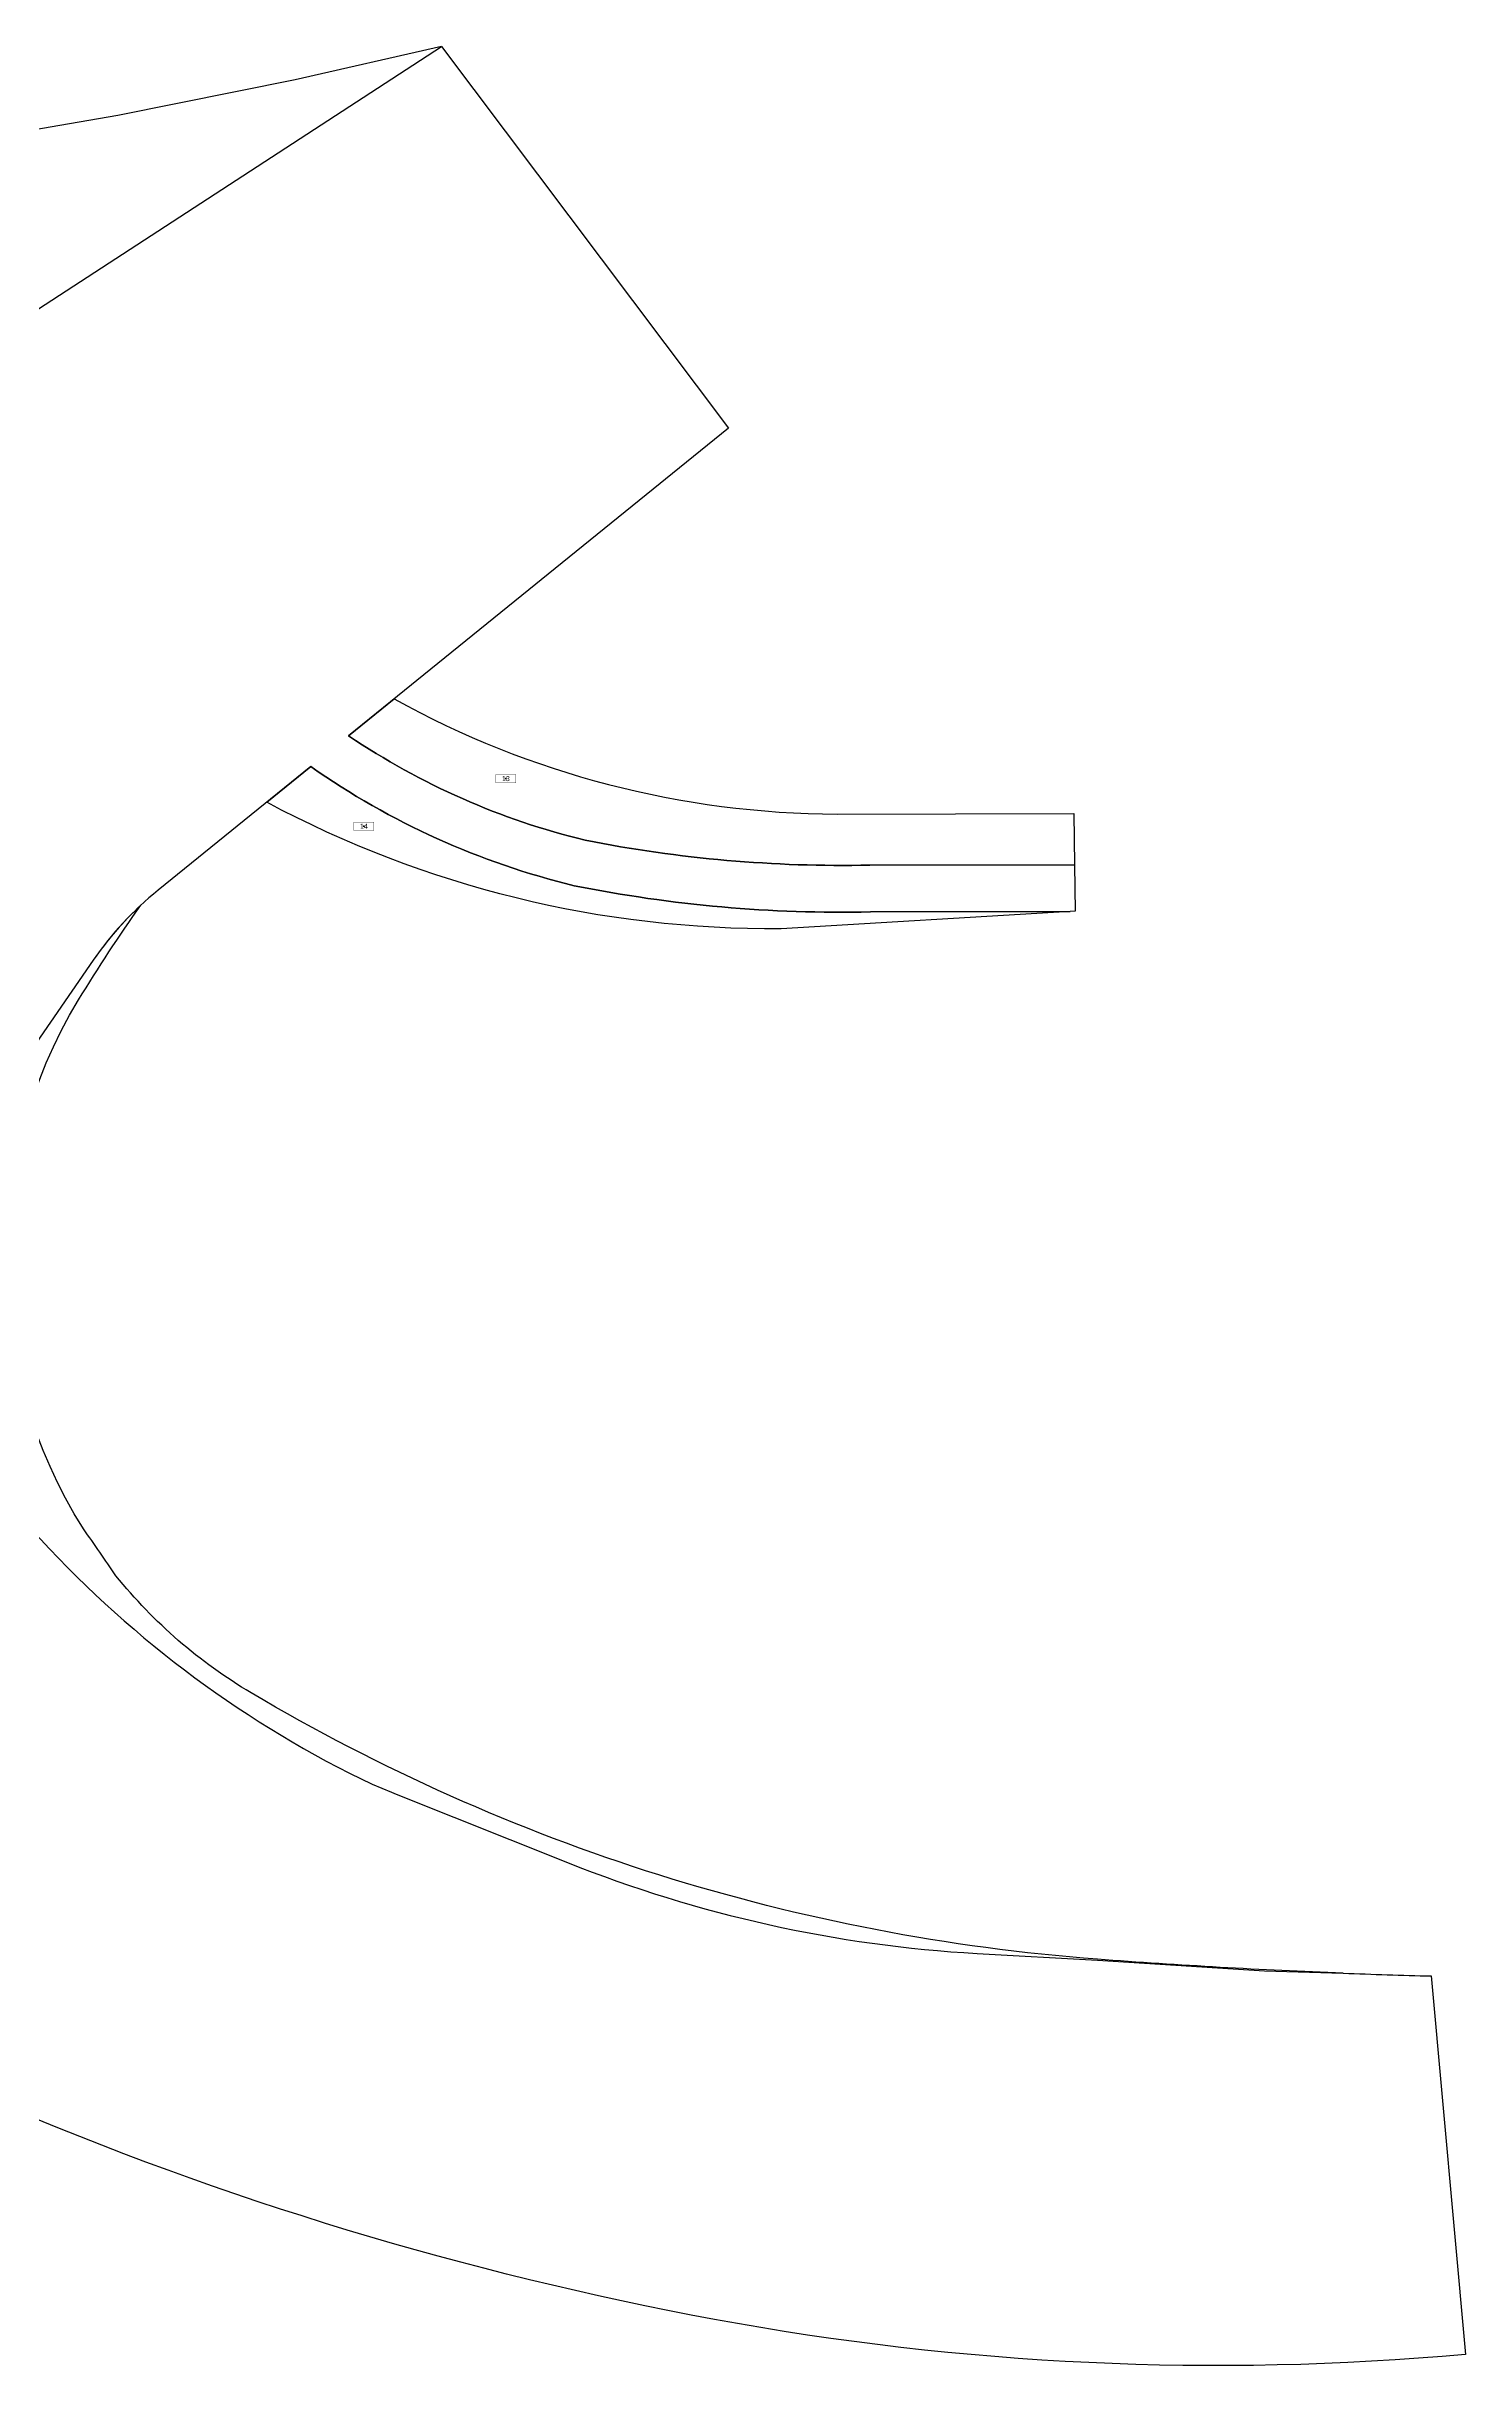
# Model space of a CAD drawing. Header units: metres. Extents: x 185880 to 187240, y 655268 to 656231.
# Drawn here: x 186815 to 187240, y 655268 to 655962 of the extents above; entities that cross this region are included whole.
import ezdxf
from ezdxf.enums import TextEntityAlignment as Align

# ---------------------------------------------------------------- set-up
doc = ezdxf.new("R2010")
doc.units = ezdxf.units.M
doc.layers.add('Pcell', color=160, linetype='Continuous')
doc.layers.add('scellno', color=160, linetype='Continuous')
doc.styles.add('mvt-nos', font='mvt-nos.shx')

# ---------------------------------------------------------------- blocks, each defined once
blk = doc.blocks.new('Cellno')
at = {"color": 2}
for points in [[(0, 0.4), (0, -0.4)], [(-0.4, 0), (0.4, 0)]]:
    blk.add_lwpolyline(points, dxfattribs=at)
at = {"layer": 'scellno', "const_width": 0.25}
blk.add_lwpolyline([(6, 2.5), (-6, 2.5), (-6, -2.5), (6, -2.5)], close=True, dxfattribs=at)
at = {"layer": 'scellno', "style": 'mvt-nos'}
blk.add_attdef('CELLNO', text='', height=3, dxfattribs=at).set_placement((0, 0), align=Align.MIDDLE)
at = {"layer": 'scellno', "style": 'mvt-nos', "flags": 1}
for tag, p in [('CODE', (-0.3, -6)), ('AREA', (0.2, -9))]:
    blk.add_attdef(tag, text='', height=2.5, dxfattribs=at).set_placement(p, align=Align.CENTER)

msp = doc.modelspace()

# ---------------------------------------------------------------- linework, layer by layer
at = {"layer": 'Pcell'}
for points in [[(186705.81, 655904.35), (186773.49, 655858.6, 0.301532), (186774.6, 655858.59), (186933.46, 655962.01), (186889.76, 655951.98), (186836.71, 655941.34), (186716.98, 655920.74), (186705.81, 655904.35)], [(186919.37, 655766.83, 0.126154), (187051.8, 655732.39), (187122.62, 655732.57), (187122.8, 655717.22), (187061.55, 655717.12, -0.054068), (186976.51, 655724.56, -0.088944), (186905.73, 655755.78), (186919.37, 655766.83)], [(186881.24, 655735.94), (186894.38, 655746.59, 0.093567), (186973.21, 655710.95, 0.054571), (187061.84, 655703.12), (187121.49, 655703.22), (187035.1, 655698.09, -0.126242), (186881.24, 655735.94)], [(187203.16, 655385.69, -0.009199), (187129.68, 655389.86, -0.11546), (186876.57, 655469.53, -0.089752), (186836.14, 655504.56, 0.006565), (186826.43, 655518.55, -0.283918), (186824.96, 655676.8, -0.018187), (186843.62, 655705.18, 0.054952), (186829.35, 655688.68), (186803.77, 655651.6), (186802.18, 655649.3, 0.11778), (186783.94, 655602.1, 0.094283), (186791.03, 655551.03, 0.124516), (186808.4, 655521.25, 0.095459), (186905.94, 655445.55), (186912.73, 655442.23), (186918.56, 655439.88), (186919.94, 655439.25), (186971.2, 655418.78, 0.080941), (187093.66, 655391.59), (187129.67, 655389.54), (187179.65, 655386.44), (187203.16, 655385.69)]]:
    msp.add_lwpolyline(points, format="xyb", close=True, dxfattribs=at)
for points in [[(186774.6, 655858.59), (186933.46, 655962.01), (187019.33, 655847.78), (186905.73, 655755.78, 0.088944), (186976.51, 655724.56, 0.054068), (187061.55, 655717.12), (187122.8, 655717.22), (187122.96, 655703.31), (187121.49, 655703.22), (187061.84, 655703.12, -0.054571), (186973.21, 655710.95, -0.093567), (186894.38, 655746.59), (186848.73, 655709.61, 0.072017), (186829.35, 655688.68), (186803.77, 655651.6)], [(186808.4, 655521.25, 0.095459), (186905.94, 655445.55), (186912.73, 655442.23), (186918.56, 655439.88), (186919.94, 655439.25), (186971.2, 655418.78, 0.080941), (187093.66, 655391.59), (187129.67, 655389.54), (187179.65, 655386.44), (187203.16, 655385.69, 0.003296), (187229.51, 655384.86), (187239.77, 655271.66, -0.068474), (187015.11, 655282.13, -0.055606), (186799.14, 655347.62, -0.010548)]]:
    msp.add_lwpolyline(points, format="xyb", dxfattribs=at)

# ---------------------------------------------------------------- block references
at = {"layer": 'scellno', "xscale": 0.5, "yscale": 0.5, "zscale": 0.5}
for p, values in [((186952.76, 655743), {'CELLNO': '13'}), ((186910.29, 655728.75), {'CELLNO': '14'})]:
    msp.add_blockref('Cellno', p, dxfattribs=at).add_auto_attribs(values)

doc.saveas('drawing.dxf')
